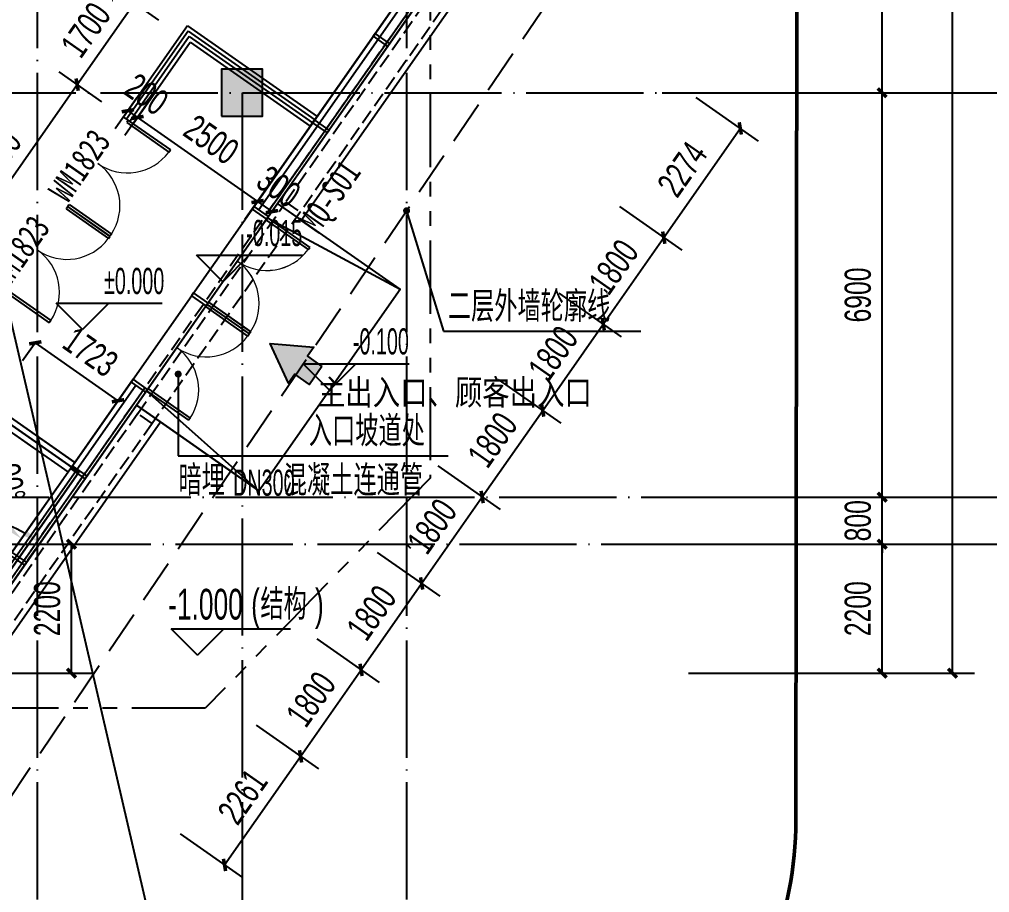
# Model space of a CAD drawing. Extents: x -409435 to 356702, y -107829 to 330904.
# Drawn here: x 109297 to 125843, y -5943 to 8951 of the extents above; entities that cross this region are included whole.
import ezdxf
from ezdxf.xclip import XClip

# ---------------------------------------------------------------- set-up
doc = ezdxf.new("R2010")
doc.units = 0
doc.header["$LTSCALE"] = 1000
doc.header["$MEASUREMENT"] = 0
doc.header["$XCLIPFRAME"] = 0
for name, pattern in [('104-14# 核心筒$0$DOTE', [2.42, 2, -0.2, 0.02, -0.2]), ('X-104 14#平面$0$$0$DASH', [0.35, 0.25, -0.1]), ('X-104 14#平面$0$109 3#平面$0$DASH', [0.35, 0.25, -0.1]), ('X-104 14#平面$0$DASH', [0.35, 0.25, -0.1]), ('X-104 14#平面$0$PHANTOM2', [1.25, 0.625, -0.125, 0.125, -0.125, 0.125, -0.125])]:
    doc.linetypes.add(name, pattern=pattern)
for name, color, linetype in [('01-标注_尺寸', 124, 'Continuous'), ('01-标注_标高', 200, 'Continuous'), ('01-标注_符号', 200, 'Continuous'), ('02-TEXT_标注', 130, 'Continuous'), ('104-14# 核心筒$0$01-标注_轴线坐标', 132, 'Continuous'), ('104-14# 核心筒$0$A_AXIS-轴线', 36, '104-14# 核心筒$0$DOTE'), ('104-14# 核心筒$0$A_STR-砼柱', 51, 'Continuous'), ('14#楼幕墙$0$A-C_玻璃幕墙', 140, 'Continuous'), ('14#楼幕墙$0$A-C_门', 150, 'Continuous'), ('PUB_HATCH', 8, 'Continuous'), ('X-104 14#平面$0$01-标注_标高', 200, 'Continuous'), ('X-104 14#平面$0$01-标注_符号', 200, 'Continuous'), ('X-104 14#平面$0$02-TEXT_房间', 7, 'Continuous'), ('X-104 14#平面$0$02-TEXT_标注', 130, 'Continuous'), ('X-104 14#平面$0$02-TEXT_门窗', 151, 'Continuous'), ('X-104 14#平面$0$05-填充_天正', 26, 'Continuous'), ('X-104 14#平面$0$A-C_玻璃幕墙', 140, 'Continuous'), ('X-104 14#平面$0$A-C_门', 150, 'Continuous'), ('X-104 14#平面$0$A-E_楼梯', 171, 'Continuous'), ('X-104 14#平面$0$A-O_屋面', 201, 'Continuous'), ('X-104 14#平面$0$A-O_散水', 134, 'Continuous'), ('X-104 14#平面$0$A-SUR_吊顶', 40, 'Continuous'), ('X-104 14#平面$0$A-TECH_结构', 21, 'Continuous'), ('X-104 14#平面$0$A_STR-砌块墙', 121, 'Continuous')]:
    doc.layers.add(name, color=color, linetype=linetype)
doc.layers.add('DIM_MODI', color=6, linetype='Continuous', plot=False)
doc.layers.add('X-104 14#平面$0$000套内', color=226, linetype='Continuous', lineweight=30, plot=False)
doc.layers.add('X-104 14#平面$0$road', color=142, linetype='Continuous', lineweight=50)
doc.styles.add('104-14# 核心筒$0$_TCH_DIM_T3', font='ros.shx', dxfattribs={"width": 0.705882, "bigfont": 'jd.shx'})
doc.styles.add('_TCH_DIM', font='ros.shx', dxfattribs={"width": 0.8, "height": 2, "bigfont": 'jd.shx'})
doc.styles.add('_TCH_DIM_T3', font='ros.shx', dxfattribs={"width": 0.705882, "bigfont": 'jd.shx'})
doc.styles.add('X-104 14#平面$0$_TCH_DIM', font='ros.shx', dxfattribs={"width": 0.8, "bigfont": 'jd.shx'})
doc.styles.add('X-104 14#平面$0$_TCH_SPACE', font='STXIHEI_0.TTF', dxfattribs={"width": 0.8, "height": 5})
doc.styles.add('X-104 14#平面$0$_TCH_WINDOW', font='STXIHEI_0.TTF', dxfattribs={"width": 0.75, "height": 3.5})
doc.dimstyles.new('104-14# 核心筒$0$_TCH_ARCH&&150', dxfattribs={"dimtxt": 446.25, "dimasz": 150, "dimexe": 375, "dimexo": 450, "dimgap": 189.375, "dimtad": 1, "dimdec": 0, "dimzin": 0, "dimdsep": 46, "dimtxsty": '104-14# 核心筒$0$_TCH_DIM_T3', "dimblk": '104-14# 核心筒$0$_ArchTick', "dimcen": 0.09, "dimclrt": 7, "dimazin": 2, "dimtfac": 1, "dimtdec": 0, "dimtix": 1, "dimtmove": 2, "dimatfit": 3, "dimfxl": 0, "dimtolj": 1, "dimtzin": 0, "dimarcsym": 0})
doc.dimstyles.new('_TCH_ARCH&&150', dxfattribs={"dimtxt": 446.25, "dimasz": 150, "dimexe": 375, "dimexo": 450, "dimgap": 189.375, "dimtad": 1, "dimdec": 0, "dimzin": 0, "dimdsep": 46, "dimtxsty": '_TCH_DIM_T3', "dimblk": 'ARCHTICK', "dimcen": 0.09, "dimclrt": 7, "dimazin": 2, "dimtfac": 1, "dimtdec": 0, "dimtix": 1, "dimtmove": 2, "dimatfit": 3, "dimfxl": 0, "dimtolj": 1, "dimtzin": 0, "dimarcsym": 0})
doc.dimstyles.new('_TCH_ARROW&&150', dxfattribs={"dimtxt": 446.25, "dimasz": 300, "dimexe": 375, "dimexo": 450, "dimgap": 150, "dimtad": 1, "dimdec": 0, "dimzin": 0, "dimdsep": 46, "dimtxsty": '_TCH_DIM_T3', "dimcen": 0.09, "dimclrt": 7, "dimazin": 2, "dimtfac": 1, "dimtdec": 0, "dimtix": 1, "dimtmove": 2, "dimatfit": 3, "dimfxl": 0, "dimtolj": 1, "dimtzin": 0, "dimarcsym": 0})

# ---------------------------------------------------------------- blocks, each defined once
blk = doc.blocks.new('14#楼幕墙$0$A$C38D07553')
blk.add_lwpolyline([(-60, -300), (0, -300), (0, 0), (-60, 0)], close=True)
blk = doc.blocks.new('14#楼幕墙$0$A$C385D642F')
at = {"rotation": 55.00036030137563}
for p in [(115365, 9611), (114332, 8136), (113300, 6662), (112267, 5187), (111235, 3713), (110203, 2238), (109170, 764)]:
    blk.add_blockref('14#楼幕墙$0$A$C38D07553', p, dxfattribs=at)
blk = doc.blocks.new('14#楼幕墙$0$$DorLib2D$00000002')
for p, q in [((-0.5, 0), (-0.5, 0.4875)), ((-0.475, 0.4875), (-0.5, 0.4875)), ((-0.475, 0), (-0.475, 0.4875)), ((0.475, 0), (0.475, 0.4875)), ((0.475, 0.4875), (0.5, 0.4875)), ((0.5, 0), (0.5, 0.4875)), ((-0.5, 0), (-0.475, 0)), ((0.5, 0), (0.475, 0))]:
    blk.add_line(p, q)
at = {"lineweight": 13}
for centre, start, end in [((-0.4875, 0), 0, 88.53072), ((0.4875, 0), 91.46928, 180)]:
    blk.add_arc(centre, 0.4875, start, end, dxfattribs=at)
blk = doc.blocks.new('14#楼幕墙')
at = {"layer": '14#楼幕墙$0$A-C_玻璃幕墙'}
for p, q in [((116600, 10475), (113266, 5712)), ((116700, 10444), (113382, 5704)), ((116900, 10380), (108092, -2200)), ((116850, 10396), (113505, 5618)), ((111235, 2813), (107936, -1900)), ((111283, 2706), (108007, -1972)), ((111405, 2620), (108085, -2122))]:
    blk.add_line(p, q, dxfattribs=at)
blk.add_blockref('14#楼幕墙$0$A$C385D642F', (0, -900), dxfattribs=at)
at = {"layer": '14#楼幕墙$0$A-C_门', "xscale": -1800, "yscale": -1800, "zscale": 100, "rotation": 55.00036030137149}
for p in [(113012, 4827), (111980, 3353)]:
    blk.add_blockref('14#楼幕墙$0$$DorLib2D$00000002', p, dxfattribs=at)
blk = doc.blocks.new('104-14# 核心筒$0$_ArchTick')
at = {"color": 0, "linetype": 'ByBlock', "const_width": 0.4}
blk.add_lwpolyline([(-0.5, -0.5), (0.5, 0.5)], dxfattribs=at)
blk = doc.blocks.new('*D2688')
at = {"layer": '104-14# 核心筒$0$01-标注_轴线坐标', "color": 0, "lineweight": -2, "transparency": 16777216}
for p, q in [((120710, 43424), (125585, 43424)), ((125210, -2200), (125210, 43424)), ((120710, -2200), (125585, -2200))]:
    blk.add_line(p, q, dxfattribs=at)
at = {"layer": 'Defpoints', "color": 0, "transparency": 16777216}
for p in [(120260, 43424), (125210, 43424), (120260, -2200)]:
    blk.add_point(p, dxfattribs=at)
at = {"layer": '104-14# 核心筒$0$01-标注_轴线坐标', "color": 0, "lineweight": -2, "transparency": 16777216, "xscale": 150, "yscale": 150, "zscale": 150}
for p, rotation in [((125210, 43424), 90), ((125210, -2200), 270)]:
    blk.add_blockref('104-14# 核心筒$0$_ArchTick', p, dxfattribs=dict(at, rotation=rotation))
at = {"layer": '104-14# 核心筒$0$01-标注_轴线坐标', "color": 7, "transparency": 16777216, "insert": (124797, 20612), "char_height": 446.2, "attachment_point": 5, "rotation": 90, "style": '104-14# 核心筒$0$_TCH_DIM_T3'}
blk.add_mtext('\\A1;45624', dxfattribs=at)
blk = doc.blocks.new('*D2689')
at = {"layer": '104-14# 核心筒$0$01-标注_轴线坐标', "color": 0, "lineweight": -2, "transparency": 16777216}
for p, q in [((120710, 0), (124385, 0)), ((124010, -2200), (124010, 0)), ((120710, -2200), (124385, -2200))]:
    blk.add_line(p, q, dxfattribs=at)
at = {"layer": 'Defpoints', "color": 0, "transparency": 16777216}
for p in [(120260, 0), (124010, 0), (120260, -2200)]:
    blk.add_point(p, dxfattribs=at)
at = {"layer": '104-14# 核心筒$0$01-标注_轴线坐标', "color": 0, "lineweight": -2, "transparency": 16777216, "xscale": 150, "yscale": 150, "zscale": 150}
for p, rotation in [((124010, 0), 90), ((124010, -2200), 270)]:
    blk.add_blockref('104-14# 核心筒$0$_ArchTick', p, dxfattribs=dict(at, rotation=rotation))
at = {"layer": '104-14# 核心筒$0$01-标注_轴线坐标', "color": 7, "transparency": 16777216, "insert": (123597, -1100), "char_height": 446.2, "attachment_point": 5, "rotation": 90, "style": '104-14# 核心筒$0$_TCH_DIM_T3'}
blk.add_mtext('\\A1;2200', dxfattribs=at)
blk = doc.blocks.new('*D2690')
at = {"layer": '104-14# 核心筒$0$01-标注_轴线坐标', "color": 0, "lineweight": -2, "transparency": 16777216}
for p, q in [((124010, 800), (124010, 950)), ((120710, 800), (124385, 800)), ((124010, 0), (124010, 800)), ((120710, 0), (124385, 0)), ((124010, 0), (124010, -150))]:
    blk.add_line(p, q, dxfattribs=at)
at = {"layer": 'Defpoints', "color": 0, "transparency": 16777216}
for p in [(120260, 800), (124010, 800), (120260, 0)]:
    blk.add_point(p, dxfattribs=at)
at = {"layer": '104-14# 核心筒$0$01-标注_轴线坐标', "color": 0, "lineweight": -2, "transparency": 16777216, "xscale": 150, "yscale": 150, "zscale": 150}
for p, rotation in [((124010, 800), 270), ((124010, 0), 90)]:
    blk.add_blockref('104-14# 核心筒$0$_ArchTick', p, dxfattribs=dict(at, rotation=rotation))
at = {"layer": '104-14# 核心筒$0$01-标注_轴线坐标', "color": 7, "transparency": 16777216, "insert": (123597, 400), "char_height": 446.2, "attachment_point": 5, "rotation": 90, "style": '104-14# 核心筒$0$_TCH_DIM_T3'}
blk.add_mtext('\\A1;800', dxfattribs=at)
blk = doc.blocks.new('*D2691')
at = {"layer": '104-14# 核心筒$0$01-标注_轴线坐标', "color": 0, "lineweight": -2, "transparency": 16777216}
for p, q in [((120710, 7700), (124385, 7700)), ((124010, 800), (124010, 7700)), ((120710, 800), (124385, 800))]:
    blk.add_line(p, q, dxfattribs=at)
at = {"layer": 'Defpoints', "color": 0, "transparency": 16777216}
for p in [(120260, 7700), (124010, 7700), (120260, 800)]:
    blk.add_point(p, dxfattribs=at)
at = {"layer": '104-14# 核心筒$0$01-标注_轴线坐标', "color": 0, "lineweight": -2, "transparency": 16777216, "xscale": 150, "yscale": 150, "zscale": 150}
for p, rotation in [((124010, 7700), 90), ((124010, 800), 270)]:
    blk.add_blockref('104-14# 核心筒$0$_ArchTick', p, dxfattribs=dict(at, rotation=rotation))
at = {"layer": '104-14# 核心筒$0$01-标注_轴线坐标', "color": 7, "transparency": 16777216, "insert": (123597, 4250), "char_height": 446.2, "attachment_point": 5, "rotation": 90, "style": '104-14# 核心筒$0$_TCH_DIM_T3'}
blk.add_mtext('\\A1;6900', dxfattribs=at)
blk = doc.blocks.new('*D2692')
at = {"layer": '104-14# 核心筒$0$01-标注_轴线坐标', "color": 0, "lineweight": -2, "transparency": 16777216}
for p, q in [((120710, 11750), (124385, 11750)), ((124010, 7700), (124010, 11750)), ((120710, 7700), (124385, 7700))]:
    blk.add_line(p, q, dxfattribs=at)
at = {"layer": 'Defpoints', "color": 0, "transparency": 16777216}
for p in [(120260, 11750), (124010, 11750), (120260, 7700)]:
    blk.add_point(p, dxfattribs=at)
at = {"layer": '104-14# 核心筒$0$01-标注_轴线坐标', "color": 0, "lineweight": -2, "transparency": 16777216, "xscale": 150, "yscale": 150, "zscale": 150}
for p, rotation in [((124010, 11750), 90), ((124010, 7700), 270)]:
    blk.add_blockref('104-14# 核心筒$0$_ArchTick', p, dxfattribs=dict(at, rotation=rotation))
at = {"layer": '104-14# 核心筒$0$01-标注_轴线坐标', "color": 7, "transparency": 16777216, "insert": (123597, 9725), "char_height": 446.2, "attachment_point": 5, "rotation": 90, "style": '104-14# 核心筒$0$_TCH_DIM_T3'}
blk.add_mtext('\\A1;4050', dxfattribs=at)
blk = doc.blocks.new('_FZH')
blk.add_lwpolyline([(-0.5, -0.5), (0.5, -0.5), (0.5, 0.5), (-0.5, 0.5)], close=True)
at = {"layer": 'PUB_HATCH'}
blk.add_solid([(-0.5, -0.5), (0.5, -0.5), (-0.5, 0.5), (0.5, 0.5)], dxfattribs=at)
blk = doc.blocks.new('X-104 14#平面$0$A$C324F6C76')
at = {"layer": 'Defpoints', "color": 1}
blk.add_line((70, -72), (0, 0), dxfattribs=at)
blk = doc.blocks.new('X-104 14#平面$0$sfafd')
at = {"layer": 'X-104 14#平面$0$05-填充_天正'}
blk.add_hatch(color=256, dxfattribs=at).paths.add_polyline_path([(0, 0), (-143, -205), (-307, -90), (-379, -192), (-590, 261), (-92, 217), (-164, 115)])
blk.add_lwpolyline([(0, 0), (-143, -205), (-307, -90), (-379, -192), (-590, 261), (-92, 217), (-164, 115)], close=True, dxfattribs=at)
blk = doc.blocks.new('X-104 14#平面$0$$DorLib2D$00000002')
for p, q in [((-0.5, 0), (-0.5, 0.4875)), ((-0.475, 0.4875), (-0.5, 0.4875)), ((-0.475, 0), (-0.475, 0.4875)), ((0.475, 0), (0.475, 0.4875)), ((0.475, 0.4875), (0.5, 0.4875)), ((0.5, 0), (0.5, 0.4875)), ((-0.5, 0), (-0.475, 0)), ((0.5, 0), (0.475, 0))]:
    blk.add_line(p, q)
at = {"lineweight": 13}
for centre, start, end in [((-0.4875, 0), 0, 88.53072), ((0.4875, 0), 91.46928, 180)]:
    blk.add_arc(centre, 0.4875, start, end, dxfattribs=at)
blk = doc.blocks.new('_ArchTick')
at = {"color": 0, "linetype": 'ByBlock', "const_width": 0.4}
blk.add_lwpolyline([(-0.5, -0.5), (0.5, 0.5)], dxfattribs=at)
blk = doc.blocks.new('*D570')
at = {"layer": '01-标注_尺寸', "color": 0, "lineweight": -2, "transparency": 16777216}
for p, q in [((108542, 0), (110559, 0)), ((110184, -2200), (110184, 0)), ((108542, -2200), (110559, -2200))]:
    blk.add_line(p, q, dxfattribs=at)
at = {"layer": 'Defpoints', "color": 0, "transparency": 16777216}
for p in [(108092, 0), (110184, 0), (108092, -2200)]:
    blk.add_point(p, dxfattribs=at)
at = {"layer": '01-标注_尺寸', "color": 0, "lineweight": -2, "transparency": 16777216, "xscale": 150, "yscale": 150, "zscale": 150}
for p, rotation in [((110184, 0), 90), ((110184, -2200), 270)]:
    blk.add_blockref('_ArchTick', p, dxfattribs=dict(at, rotation=rotation))
at = {"layer": '01-标注_尺寸', "color": 7, "transparency": 16777216, "insert": (109771, -1100), "char_height": 446.2, "attachment_point": 5, "rotation": 90, "style": '_TCH_DIM_T3'}
blk.add_mtext('\\A1;2200', dxfattribs=at)
blk = doc.blocks.new('*D745')
at = {"layer": '01-标注_尺寸', "color": 0, "lineweight": -2, "transparency": 16777216}
for p, q in [((113334, -3089), (114399, -3834)), ((112795, -5471), (114092, -3619)), ((112037, -4941), (113102, -5686))]:
    blk.add_line(p, q, dxfattribs=at)
at = {"layer": 'Defpoints', "color": 0, "transparency": 16777216}
for p in [(112966, -2830), (114092, -3619), (111669, -4683)]:
    blk.add_point(p, dxfattribs=at)
at = {"layer": '01-标注_尺寸', "color": 0, "lineweight": -2, "transparency": 16777216, "xscale": 150, "yscale": 150, "zscale": 150}
for p, rotation in [((114092, -3619), 55.00036030137951), ((112795, -5471), 235.0003603013795)]:
    blk.add_blockref('_ArchTick', p, dxfattribs=dict(at, rotation=rotation))
at = {"layer": '01-标注_尺寸', "color": 7, "transparency": 16777216, "insert": (113105, -4308), "char_height": 446.2, "attachment_point": 5, "rotation": 55.0004, "style": '_TCH_DIM_T3'}
blk.add_mtext('\\A1;2261', dxfattribs=at)
blk = doc.blocks.new('*D746')
at = {"layer": '01-标注_尺寸', "color": 0, "lineweight": -2, "transparency": 16777216}
for p, q in [((114367, -1614), (115431, -2359)), ((114092, -3619), (115124, -2144)), ((113334, -3089), (114399, -3834))]:
    blk.add_line(p, q, dxfattribs=at)
at = {"layer": 'Defpoints', "color": 0, "transparency": 16777216}
for p in [(113998, -1356), (115124, -2144), (112966, -2830)]:
    blk.add_point(p, dxfattribs=at)
at = {"layer": '01-标注_尺寸', "color": 0, "lineweight": -2, "transparency": 16777216, "xscale": 150, "yscale": 150, "zscale": 150}
for p, rotation in [((115124, -2144), 55.00036030137932), ((114092, -3619), 235.0003603013793)]:
    blk.add_blockref('_ArchTick', p, dxfattribs=dict(at, rotation=rotation))
at = {"layer": '01-标注_尺寸', "color": 7, "transparency": 16777216, "insert": (114270, -2645), "char_height": 446.2, "attachment_point": 5, "rotation": 55.0004, "style": '_TCH_DIM_T3'}
blk.add_mtext('\\A1;1800', dxfattribs=at)
blk = doc.blocks.new('*D747')
at = {"layer": '01-标注_尺寸', "color": 0, "lineweight": -2, "transparency": 16777216}
for p, q in [((115399, -140), (116464, -885)), ((115124, -2144), (116156, -670)), ((114367, -1614), (115431, -2359))]:
    blk.add_line(p, q, dxfattribs=at)
at = {"layer": 'Defpoints', "color": 0, "transparency": 16777216}
for p in [(115030, 119), (116156, -670), (113998, -1356)]:
    blk.add_point(p, dxfattribs=at)
at = {"layer": '01-标注_尺寸', "color": 0, "lineweight": -2, "transparency": 16777216, "xscale": 150, "yscale": 150, "zscale": 150}
for p, rotation in [((116156, -670), 55.00036030137967), ((115124, -2144), 235.0003603013797)]:
    blk.add_blockref('_ArchTick', p, dxfattribs=dict(at, rotation=rotation))
at = {"layer": '01-标注_尺寸', "color": 7, "transparency": 16777216, "insert": (115302, -1171), "char_height": 446.2, "attachment_point": 5, "rotation": 55.0004, "style": '_TCH_DIM_T3'}
blk.add_mtext('\\A1;1800', dxfattribs=at)
blk = doc.blocks.new('*D748')
at = {"layer": '01-标注_尺寸', "color": 0, "lineweight": -2, "transparency": 16777216}
for p, q in [((116431, 1335), (117496, 589)), ((116156, -670), (117189, 805)), ((115399, -140), (116464, -885))]:
    blk.add_line(p, q, dxfattribs=at)
at = {"layer": 'Defpoints', "color": 0, "transparency": 16777216}
for p in [(116063, 1593), (117189, 805), (115030, 119)]:
    blk.add_point(p, dxfattribs=at)
at = {"layer": '01-标注_尺寸', "color": 0, "lineweight": -2, "transparency": 16777216, "xscale": 150, "yscale": 150, "zscale": 150}
for p, rotation in [((117189, 805), 55.00036030137909), ((116156, -670), 235.0003603013791)]:
    blk.add_blockref('_ArchTick', p, dxfattribs=dict(at, rotation=rotation))
at = {"layer": '01-标注_尺寸', "color": 7, "transparency": 16777216, "insert": (116335, 304), "char_height": 446.2, "attachment_point": 5, "rotation": 55.0004, "style": '_TCH_DIM_T3'}
blk.add_mtext('\\A1;1800', dxfattribs=at)
blk = doc.blocks.new('*D749')
at = {"layer": '01-标注_尺寸', "color": 0, "lineweight": -2, "transparency": 16777216}
for p, q in [((117464, 2809), (118528, 2064)), ((117189, 805), (118221, 2279)), ((116431, 1335), (117496, 589))]:
    blk.add_line(p, q, dxfattribs=at)
at = {"layer": 'Defpoints', "color": 0, "transparency": 16777216}
for p in [(117095, 3067), (118221, 2279), (116063, 1593)]:
    blk.add_point(p, dxfattribs=at)
at = {"layer": '01-标注_尺寸', "color": 0, "lineweight": -2, "transparency": 16777216, "xscale": 150, "yscale": 150, "zscale": 150}
for p, rotation in [((118221, 2279), 55.00036030137962), ((117189, 805), 235.0003603013796)]:
    blk.add_blockref('_ArchTick', p, dxfattribs=dict(at, rotation=rotation))
at = {"layer": '01-标注_尺寸', "color": 7, "transparency": 16777216, "insert": (117367, 1778), "char_height": 446.2, "attachment_point": 5, "rotation": 55.0004, "style": '_TCH_DIM_T3'}
blk.add_mtext('\\A1;1800', dxfattribs=at)
blk = doc.blocks.new('*D750')
at = {"layer": '01-标注_尺寸', "color": 0, "lineweight": -2, "transparency": 16777216}
for p, q in [((118496, 4284), (119561, 3538)), ((118221, 2279), (119254, 3754)), ((117464, 2809), (118528, 2064))]:
    blk.add_line(p, q, dxfattribs=at)
at = {"layer": 'Defpoints', "color": 0, "transparency": 16777216}
for p in [(118128, 4542), (119254, 3754), (117095, 3067)]:
    blk.add_point(p, dxfattribs=at)
at = {"layer": '01-标注_尺寸', "color": 0, "lineweight": -2, "transparency": 16777216, "xscale": 150, "yscale": 150, "zscale": 150}
for p, rotation in [((119254, 3754), 55.00036030137932), ((118221, 2279), 235.0003603013793)]:
    blk.add_blockref('_ArchTick', p, dxfattribs=dict(at, rotation=rotation))
at = {"layer": '01-标注_尺寸', "color": 7, "transparency": 16777216, "insert": (118400, 3253), "char_height": 446.2, "attachment_point": 5, "rotation": 55.0004, "style": '_TCH_DIM_T3'}
blk.add_mtext('\\A1;1800', dxfattribs=at)
blk = doc.blocks.new('*D751')
at = {"layer": '01-标注_尺寸', "color": 0, "lineweight": -2, "transparency": 16777216}
for p, q in [((119529, 5758), (120593, 5013)), ((119254, 3754), (120286, 5228)), ((118496, 4284), (119561, 3538))]:
    blk.add_line(p, q, dxfattribs=at)
at = {"layer": 'Defpoints', "color": 0, "transparency": 16777216}
for p in [(119160, 6016), (120286, 5228), (118128, 4542)]:
    blk.add_point(p, dxfattribs=at)
at = {"layer": '01-标注_尺寸', "color": 0, "lineweight": -2, "transparency": 16777216, "xscale": 150, "yscale": 150, "zscale": 150}
for p, rotation in [((120286, 5228), 55.00036030137939), ((119254, 3754), 235.0003603013793)]:
    blk.add_blockref('_ArchTick', p, dxfattribs=dict(at, rotation=rotation))
at = {"layer": '01-标注_尺寸', "color": 7, "transparency": 16777216, "insert": (119432, 4727), "char_height": 446.2, "attachment_point": 5, "rotation": 55.0004, "style": '_TCH_DIM_T3'}
blk.add_mtext('\\A1;1800', dxfattribs=at)
blk = doc.blocks.new('*D752')
at = {"layer": '01-标注_尺寸', "color": 0, "lineweight": -2, "transparency": 16777216}
for p, q in [((120833, 7621), (121898, 6876)), ((120286, 5228), (121591, 7091)), ((119529, 5758), (120593, 5013))]:
    blk.add_line(p, q, dxfattribs=at)
at = {"layer": 'Defpoints', "color": 0, "transparency": 16777216}
for p in [(120465, 7879), (121591, 7091), (119160, 6016)]:
    blk.add_point(p, dxfattribs=at)
at = {"layer": '01-标注_尺寸', "color": 0, "lineweight": -2, "transparency": 16777216, "xscale": 150, "yscale": 150, "zscale": 150}
for p, rotation in [((121591, 7091), 55.00036030137956), ((120286, 5228), 235.0003603013796)]:
    blk.add_blockref('_ArchTick', p, dxfattribs=dict(at, rotation=rotation))
at = {"layer": '01-标注_尺寸', "color": 7, "transparency": 16777216, "insert": (120600, 6396), "char_height": 446.2, "attachment_point": 5, "rotation": 55.0004, "style": '_TCH_DIM_T3'}
blk.add_mtext('\\A1;2274', dxfattribs=at)
blk = doc.blocks.new('*D2108')
at = {"layer": '01-标注_尺寸', "color": 0, "lineweight": -2, "transparency": 16777216}
for p, q in [((109565, -96), (109436, -281)), ((105524, -2200), (105749, -2200))]:
    blk.add_line(p, q, dxfattribs=at)
blk.add_arc((108092, -2200), 2718, 61.3281, 173.6733, dxfattribs=at)
at = {"layer": '01-标注_尺寸', "color": 0, "transparency": 16777216}
for points in [[(109422, 227), (109370, 142), (109651, 27)], [(105440, -1903), (105340, -1898), (105374, -2200)]]:
    blk.add_solid(points, dxfattribs=at)
at = {"layer": 'Defpoints', "color": 0, "transparency": 16777216}
for p in [(107776, 500), (109823, 272), (105074, -2200), (108092, -2200)]:
    blk.add_point(p, dxfattribs=at)
at = {"layer": '01-标注_尺寸', "color": 7, "transparency": 16777216, "insert": (106664, 542), "char_height": 446.2, "attachment_point": 5, "rotation": 27.5007, "style": '_TCH_DIM_T3'}
blk.add_mtext('\\A1;125°', dxfattribs=at)
blk = doc.blocks.new('*D2121')
at = {"layer": '01-标注_尺寸', "color": 0, "lineweight": -2, "transparency": 16777216}
for p, q in [((110702, 7544), (109974, 8054)), ((108217, 4889), (110282, 7838)), ((108637, 4595), (107909, 5105))]:
    blk.add_line(p, q, dxfattribs=at)
at = {"layer": 'Defpoints', "color": 0, "transparency": 16777216}
for p in [(110282, 7838), (111071, 7286), (109006, 4337)]:
    blk.add_point(p, dxfattribs=at)
at = {"layer": '01-标注_尺寸', "color": 0, "lineweight": -2, "transparency": 16777216, "xscale": 150, "yscale": 150, "zscale": 150}
for p, rotation in [((110282, 7838), 55.00000447804707), ((108217, 4889), 235.0000044780471)]:
    blk.add_blockref('_ArchTick', p, dxfattribs=dict(at, rotation=rotation))
at = {"layer": '01-标注_尺寸', "color": 7, "transparency": 16777216, "insert": (108911, 6601), "char_height": 446.2, "attachment_point": 5, "rotation": 55, "style": '_TCH_DIM_T3'}
blk.add_mtext('\\A1;3600', dxfattribs=at)
blk = doc.blocks.new('*D2122')
at = {"layer": '01-标注_尺寸', "color": 0, "lineweight": -2, "transparency": 16777216}
for p, q in [((111677, 8936), (110949, 9446)), ((110282, 7838), (111257, 9231)), ((110702, 7544), (109974, 8054))]:
    blk.add_line(p, q, dxfattribs=at)
at = {"layer": 'Defpoints', "color": 0, "transparency": 16777216}
for p in [(111257, 9231), (112046, 8678), (111071, 7286)]:
    blk.add_point(p, dxfattribs=at)
at = {"layer": '01-标注_尺寸', "color": 0, "lineweight": -2, "transparency": 16777216, "xscale": 150, "yscale": 150, "zscale": 150}
for p, rotation in [((111257, 9231), 55.00000447804687), ((110282, 7838), 235.0000044780469)]:
    blk.add_blockref('_ArchTick', p, dxfattribs=dict(at, rotation=rotation))
at = {"layer": '01-标注_尺寸', "color": 7, "transparency": 16777216, "insert": (110431, 8771), "char_height": 446.2, "attachment_point": 5, "rotation": 55, "style": '_TCH_DIM_T3'}
blk.add_mtext('\\A1;1700', dxfattribs=at)
blk = doc.blocks.new('*D2123')
at = {"layer": '01-标注_尺寸', "color": 0, "lineweight": -2, "transparency": 16777216}
for p, q in [((111792, 9100), (111064, 9610)), ((111677, 8936), (110949, 9446)), ((111257, 9231), (111371, 9395))]:
    blk.add_line(p, q, dxfattribs=at)
at = {"layer": 'Defpoints', "color": 0, "transparency": 16777216}
for p in [(111371, 9395), (112161, 8842), (112046, 8678)]:
    blk.add_point(p, dxfattribs=at)
at = {"layer": '01-标注_尺寸', "color": 0, "lineweight": -2, "transparency": 16777216, "xscale": 150, "yscale": 150, "zscale": 150}
for p, rotation in [((111371, 9395), 55.00000447804803), ((111257, 9231), 235.000004478048)]:
    blk.add_blockref('_ArchTick', p, dxfattribs=dict(at, rotation=rotation))
at = {"layer": '01-标注_尺寸', "color": 7, "transparency": 16777216, "insert": (110976, 9550), "char_height": 446.2, "attachment_point": 5, "rotation": 55, "style": '_TCH_DIM_T3'}
blk.add_mtext('\\A1;200', dxfattribs=at)
blk = doc.blocks.new('*D2124')
at = {"layer": '01-标注_尺寸', "color": 0, "lineweight": -2, "transparency": 16777216}
for p, q in [((113512, 6065), (113143, 5537)), ((113358, 5844), (113603, 5672)), ((113758, 5893), (113388, 5365))]:
    blk.add_line(p, q, dxfattribs=at)
at = {"layer": 'Defpoints', "color": 0, "transparency": 16777216}
for p in [(113770, 6433), (114016, 6261), (113603, 5672)]:
    blk.add_point(p, dxfattribs=at)
at = {"layer": '01-标注_尺寸', "color": 0, "lineweight": -2, "transparency": 16777216, "xscale": 150, "yscale": 150, "zscale": 150}
for p, rotation in [((113358, 5844), 145.0000044780464), ((113603, 5672), 325.0000044780464)]:
    blk.add_blockref('_ArchTick', p, dxfattribs=dict(at, rotation=rotation))
at = {"layer": '01-标注_尺寸', "color": 7, "transparency": 16777216, "insert": (113717, 6096), "char_height": 446.2, "attachment_point": 5, "rotation": 325, "style": '_TCH_DIM_T3'}
blk.add_mtext('\\A1;300', dxfattribs=at)
blk = doc.blocks.new('*D2125')
at = {"layer": '01-标注_尺寸', "color": 0, "lineweight": -2, "transparency": 16777216}
for p, q in [((111464, 7499), (111095, 6971)), ((111310, 7278), (113358, 5844)), ((113512, 6065), (113143, 5537))]:
    blk.add_line(p, q, dxfattribs=at)
at = {"layer": 'Defpoints', "color": 0, "transparency": 16777216}
for p in [(111722, 7867), (113770, 6433), (113358, 5844)]:
    blk.add_point(p, dxfattribs=at)
at = {"layer": '01-标注_尺寸', "color": 0, "lineweight": -2, "transparency": 16777216, "xscale": 150, "yscale": 150, "zscale": 150}
for p, rotation in [((111310, 7278), 145.0000044780464), ((113358, 5844), 325.0000044780464)]:
    blk.add_blockref('_ArchTick', p, dxfattribs=dict(at, rotation=rotation))
at = {"layer": '01-标注_尺寸', "color": 7, "transparency": 16777216, "insert": (112570, 6899), "char_height": 446.2, "attachment_point": 5, "rotation": 325, "style": '_TCH_DIM_T3'}
blk.add_mtext('\\A1;2500', dxfattribs=at)
blk = doc.blocks.new('*D2126')
at = {"layer": '01-标注_尺寸', "color": 0, "lineweight": -2, "transparency": 16777216}
for p, q in [((111300, 7613), (110931, 7086)), ((111464, 7499), (111095, 6971)), ((111146, 7393), (111310, 7278))]:
    blk.add_line(p, q, dxfattribs=at)
at = {"layer": 'Defpoints', "color": 0, "transparency": 16777216}
for p in [(111558, 7982), (111722, 7867), (111310, 7278)]:
    blk.add_point(p, dxfattribs=at)
at = {"layer": '01-标注_尺寸', "color": 0, "lineweight": -2, "transparency": 16777216, "xscale": 150, "yscale": 150, "zscale": 150}
for p, rotation in [((111146, 7393), 145.0000044780461), ((111310, 7278), 325.0000044780461)]:
    blk.add_blockref('_ArchTick', p, dxfattribs=dict(at, rotation=rotation))
at = {"layer": '01-标注_尺寸', "color": 7, "transparency": 16777216, "insert": (111464, 7673), "char_height": 446.2, "attachment_point": 5, "rotation": 325, "style": '_TCH_DIM_T3'}
blk.add_mtext('\\A1;200', dxfattribs=at)
blk = doc.blocks.new('*D2130')
at = {"layer": '01-标注_尺寸', "color": 0, "lineweight": -2, "transparency": 16777216}
for p, q in [((109551, 1635), (108682, 2244)), ((109724, 655), (109116, -214))]:
    blk.add_line(p, q, dxfattribs=at)
blk.add_arc((110128, 1232), 1390, 157.3913, 222.6105, dxfattribs=at)
at = {"layer": '01-标注_尺寸', "color": 0, "transparency": 16777216}
for points in [[(108801, 1790), (108889, 1742), (108989, 2029)], [(109138, 328), (109072, 253), (109331, 93)]]:
    blk.add_solid(points, dxfattribs=at)
at = {"layer": 'Defpoints', "color": 0, "transparency": 16777216}
for p in [(108743, 1353), (109920, 1377), (110128, 1232), (109982, 1024)]:
    blk.add_point(p, dxfattribs=at)
at = {"layer": '01-标注_尺寸', "color": 7, "transparency": 16777216, "insert": (109127, 1055), "char_height": 446.2, "attachment_point": 5, "rotation": 280.0009, "style": '_TCH_DIM_T3'}
blk.add_mtext('\\A1;90°', dxfattribs=at)
blk = doc.blocks.new('*D2592')
at = {"layer": '01-标注_尺寸', "color": 0, "lineweight": -2, "transparency": 16777216}
for p, q in [((109549, 3407), (109352, 3127)), ((109567, 3434), (110978, 2446)), ((110960, 2419), (110763, 2139))]:
    blk.add_line(p, q, dxfattribs=at)
at = {"layer": 'Defpoints', "color": 0, "transparency": 16777216}
for p in [(109807, 3776), (111218, 2788), (110978, 2446)]:
    blk.add_point(p, dxfattribs=at)
at = {"layer": '01-标注_尺寸', "color": 0, "lineweight": -2, "transparency": 16777216, "xscale": 150, "yscale": 150, "zscale": 150}
for p, rotation in [((109567, 3434), 145.0003635520194), ((110978, 2446), 325.0003635520194)]:
    blk.add_blockref('_ArchTick', p, dxfattribs=dict(at, rotation=rotation))
at = {"layer": '01-标注_尺寸', "color": 7, "transparency": 16777216, "insert": (110509, 3278), "char_height": 446.2, "attachment_point": 5, "rotation": 325.0004, "style": '_TCH_DIM_T3'}
blk.add_mtext('\\A1;1723', dxfattribs=at)
blk = doc.blocks.new('104-14# 核心筒')
at = {"layer": '104-14# 核心筒$0$01-标注_轴线坐标'}
for p, q in [((120259.9, 7700), (126259.9, 7700)), ((120259.9, 800), (126259.9, 800)), ((120259.9, 0), (126259.9, 0))]:
    blk.add_line(p, q, dxfattribs=at)
at = {"layer": '104-14# 核心筒$0$A_AXIS-轴线'}
for p, q in [((109600, 54018.4), (109600, -8545.1)), ((115900, 54018.4), (115900, -8545.1)), ((-24839, 7700), (120259.9, 7700)), ((113095, 7700), (113095, -8545.1)), ((59400, 800), (120259.9, 800)), ((68400, 0), (120259.9, 0))]:
    blk.add_line(p, q, dxfattribs=at)
at = {"layer": '104-14# 核心筒$0$A_STR-砼柱', "xscale": 700, "yscale": 800, "zscale": 800}
blk.add_blockref('_FZH', (113095, 7700), dxfattribs=at)
at = {"layer": '104-14# 核心筒$0$01-标注_轴线坐标'}
for p1, p2, distance, picture, middle in [((120259.9, -2200), (120259.9, 43424.4), -4950, '*D2688', (124797.4, 20612.2)), ((120259.9, 7700), (120259.9, 11750), -3750, '*D2692', (123597.4, 9725)), ((120259.9, 800), (120259.9, 7700), -3750, '*D2691', (123597.4, 4250)), ((120259.9, 0), (120259.9, 800), -3750, '*D2690', (123597.4, 400)), ((120259.9, -2200), (120259.9, 0), -3750, '*D2689', (123597.4, -1100))]:
    dim = blk.add_aligned_dim(p1=p1, p2=p2, distance=distance, dimstyle='104-14# 核心筒$0$_TCH_ARCH&&150', dxfattribs=at)
    dim.commit()
    dim.dimension.update_dxf_attribs({"geometry": picture, "text_midpoint": middle})
blk = doc.blocks.new('X-104 14#平面')
at = {"layer": 'Defpoints', "color": 1}
blk.add_lwpolyline([(116600.2, 11900), (107450, 11900), (107450, 21300), (102350, 21300), (102350, 18700), (104750, 18700), (104750, 16300), (100150, 16300), (100150, 14800), (104750, 14800), (104750, 12300), (97418.8, 12300), (77552.9, 32183.5), (74724.4, 29355.1), (86750, 17329.5), (86750, 10200), (93750, 10200), (93750, 7900), (95050, 7900), (95050, 8100), (100667.2, 8100), (110242.7, 1395.5), (116600.2, 10475)], close=True, dxfattribs=at)
at = {"layer": 'X-104 14#平面$0$000套内'}
blk.add_lwpolyline([(71599.5, -2050), (108013.3, -2050), (110308.2, 1227.6), (100422, 8150), (92750, 8150), (92750, 7700), (86650, 7700), (86650, 9600), (84300, 9600), (84300, 16600), (86650, 16600), (86650, 17288.1), (72211.3, 31726.7), (66883.9, 26890.6), (68400, 25220.4), (68400, 6450), (71550, 6450), (71550, -2050)], dxfattribs=at)
at = {"layer": 'X-104 14#平面$0$01-标注_标高'}
for p, q in [((112333.9, -1894.2), (111883.9, -1444.2)), ((111883.9, -1444.2), (113918.8, -1444.2)), ((112333.9, -1894.2), (112783.9, -1444.2))]:
    blk.add_line(p, q, dxfattribs=at)
at = {"layer": 'X-104 14#平面$0$01-标注_符号'}
for p, q in [((115900, 5686.9), (116526.6, 3635.2)), ((116526.6, 3635.2), (119896.3, 3635.2))]:
    blk.add_line(p, q, dxfattribs=at)
at = {"layer": 'X-104 14#平面$0$01-标注_符号', "const_width": 60}
blk.add_lwpolyline([(115891.2, 5715.6, 1), (115908.8, 5658.2, 1)], format="xyb", close=True, dxfattribs=at)
at = {"layer": 'X-104 14#平面$0$A-C_玻璃幕墙'}
for p, q in [((112160.7, 8842.1), (111070.9, 7285.7)), ((112160.7, 8842.1), (114372.4, 7293.4)), ((112177.1, 8749.2), (111125.5, 7247.4)), ((112193.5, 8656.4), (111180.1, 7209.2)), ((112177.1, 8749.2), (114334.2, 7238.8)), ((112193.5, 8656.4), (114296, 7184.2)), ((111234.7, 7171), (112209.8, 8563.5)), ((112209.8, 8563.5), (114257.7, 7129.6)), ((111070.9, 7285.7), (111234.7, 7171)), ((114372.4, 7293.4), (114257.7, 7129.6))]:
    blk.add_line(p, q, dxfattribs=at)
blk.add_lwpolyline([(-1359, -2200), (108091.7, -2200), (111291.5, 2370.2), (113380.4, 907.7), (115789.3, 4348.2), (113700.6, 5810.6), (116900.2, 10380.5), (116900.2, 38462.2), (99065.1, 43424.4), (96015.6, 32464.2), (85707.2, 35332.3), (87317.1, 41118.6), (83503.2, 42179.7), (66340.6, 26600), (4762.5, 26600)], close=True, dxfattribs=at)
at = {"layer": 'X-104 14#平面$0$A-E_楼梯'}
for p, q in [((111291.5, 2370.2), (113700.4, 5810.7)), ((115789.3, 4348.2), (113700.4, 5810.7)), ((113528.4, 5565), (115789.3, 4348.2)), ((113380.4, 907.7), (115789.3, 4348.2)), ((111463.6, 2616), (113380.4, 907.7)), ((113380.4, 907.7), (111291.5, 2370.2))]:
    blk.add_line(p, q, dxfattribs=at)
at = {"layer": 'X-104 14#平面$0$A-O_屋面', "linetype": 'X-104 14#平面$0$PHANTOM2', "ltscale": 2}
blk.add_lwpolyline([(116300, 1125.5), (112466, -2800), (-12111.5, -2800), (-10903.8, 3413.1), (-11202.5, 3471.2), (-4857, 36100), (58808.6, 36100), (74837.7, 49550), (86050, 49550), (86050, 51700), (92100, 51702), (92100, 55283.2), (94608.8, 59227.5), (95621.4, 58583.5), (95782.4, 58836.6), (99791.5, 56286.5), (107067.8, 54161.9), (111100, 54161.9), (111100, 52680), (116300, 52680)], close=True, dxfattribs=at)
at = {"layer": 'X-104 14#平面$0$A-O_散水'}
blk.add_lwpolyline([(117400.2, 12000), (117400.2, 10222.8), (114110.1, 5523.9), (113700.6, 5810.6), (116900.2, 10380.5), (116900.2, 12000)], close=True, dxfattribs=at)
at = {"layer": 'X-104 14#平面$0$A-O_散水', "linetype": 'X-104 14#平面$0$DASH'}
for points in [[(117300.2, 11900), (117000.2, 11900), (117000.2, 10348.9), (113839.8, 5835.2), (114085.6, 5663.1)], [(117300.2, 11900), (117300.2, 10254.3), (114085.6, 5663.1)], [(111316.1, 2231), (113839.8, 5835.2)], [(114085.6, 5663.1), (111561.9, 2058.8)], [(111561.9, 2058.8), (111316.1, 2231), (108143.8, -2300), (93100, -2300), (93100, -2600)], [(111561.9, 2058.8), (108300, -2600), (93100, -2600)]]:
    blk.add_lwpolyline(points, dxfattribs=at)
at = {"layer": 'X-104 14#平面$0$A-O_散水'}
for points in [[(71800, -2700), (71800, -2200), (108091.7, -2200), (111291.5, 2370.2), (111701.2, 2083.4)], [(111701.2, 2083.4), (108352, -2700), (93000, -2700)]]:
    blk.add_lwpolyline(points, dxfattribs=at)
at = {"layer": 'X-104 14#平面$0$A-SUR_吊顶', "linetype": 'X-104 14#平面$0$109 3#平面$0$DASH', "ltscale": 3}
blk.add_lwpolyline([(109062.3, -4432.1), (119297.3, 10714.5), (117562.9, 11100.5), (120741.8, 38794.6), (99426.9, 44725), (92631.2, 20300), (86987.2, 20300), (86987.2, 21500), (8392.2, 21500), (5688.7, 8781.2), (-2733.6, 10571.4), (-6009.8, -4841.7), (40178.1, -2825.1), (39845.1, -4916.4), (83845.6, -2647.5)], close=True, dxfattribs=at)
at = {"layer": 'X-104 14#平面$0$A-TECH_结构', "linetype": 'X-104 14#平面$0$$0$DASH'}
blk.add_lwpolyline([(87207.3, 41097.2), (85610.8, 35359.1), (96063.8, 32450.8), (99099.8, 43362.9), (116850.2, 38424.2), (116850.2, 10396.2), (108065.7, -2149.5), (-1297.3, -2149.5), (4803.7, 26550), (66359.9, 26550), (83516.4, 42124.1)], close=True, dxfattribs=at)
at = {"layer": 'X-104 14#平面$0$A_STR-砌块墙'}
for p, q in [((110242.9, 1395.4), (108112.8, 2886.8)), ((110128.2, 1231.5), (107998.1, 2722.9)), ((110128.2, 1231.5), (110242.9, 1395.4))]:
    blk.add_line(p, q, dxfattribs=at)
at = {"layer": 'X-104 14#平面$0$road'}
blk.add_line((122540.3, -4713.6), (122599.5, 49385.3), dxfattribs=at)
blk.add_arc((116540.3, -4713.9), 6000, 269.93564, 0.00268, dxfattribs=at)
ref = blk.add_blockref('104-14# 核心筒', (0, 0))
XClip(ref).set_block_clipping_path([(-38664.3623821461, -25500), (139216.5485069363, 330900)])
for name, p in [('X-104 14#平面$0$A$C324F6C76', (115900, 0)), ('14#楼幕墙', (0, 0))]:
    blk.add_blockref(name, p)
at = {"xscale": 1.5, "yscale": 1.5, "zscale": 1.5}
blk.add_blockref('X-104 14#平面$0$sfafd', (114456.8, 3032.9), dxfattribs=at)
at = {"layer": 'X-104 14#平面$0$A-C_门'}
ref = blk.add_blockref('X-104 14#平面$0$$DorLib2D$00000002', (110636.6, 6491.1), dxfattribs=dict(at, xscale=1800, yscale=1800, zscale=200, rotation=235.000004478047))
ref.add_attrib('A', 'WM1823', (110119.8, 5800.8), dxfattribs={"layer": 'X-104 14#平面$0$02-TEXT_门窗', "height": 428.14, "rotation": 55, "style": 'X-104 14#平面$0$_TCH_WINDOW', "width": 0.75})
ref = blk.add_blockref('X-104 14#平面$0$$DorLib2D$00000002', (109604.2, 5016.6), dxfattribs=dict(at, xscale=1800, yscale=1800, zscale=200, rotation=235.000004478047))
ref.add_attrib('A', 'WM1823', (109087.3, 4326.4), dxfattribs={"layer": 'X-104 14#平面$0$02-TEXT_门窗', "height": 428.14, "rotation": 55, "style": 'X-104 14#平面$0$_TCH_WINDOW', "width": 0.75})
at = {"layer": 'X-104 14#平面$0$A-C_门', "xscale": 1800, "yscale": 1800, "zscale": 100, "rotation": 235.0003603013719}
for p in [(113012.2, 4827.5), (111979.8, 3353)]:
    blk.add_blockref('X-104 14#平面$0$$DorLib2D$00000002', p, dxfattribs=at)
at = {"layer": 'X-104 14#平面$0$02-TEXT_房间', "style": 'X-104 14#平面$0$_TCH_SPACE', "width": 0.8}
blk.add_text('主出入口、顾客出入口', height=428.14, dxfattribs=at).set_placement((114387.2, 2376))
at = {"layer": 'X-104 14#平面$0$02-TEXT_标注', "style": 'X-104 14#平面$0$_TCH_DIM'}
for s, height, width, p in [('二层外墙轮廓线', 520.93, 0.8, (116603.4, 3792.7)), ('-1.000', 525, 0.64, (111833.5, -1286.7)), ('(', 525, 0.64, (113249.3, -1286.7)), ('结构', 520.93, 0.8, (113406.1, -1286.7)), (')', 525, 0.64, (114337.2, -1286.7))]:
    blk.add_text(s, height=height, dxfattribs=dict(at, width=width)).set_placement(p)
at = {"layer": 'X-104 14#平面$0$02-TEXT_门窗', "style": 'X-104 14#平面$0$_TCH_WINDOW', "width": 0.75}
blk.add_text('MQ-S01', height=428.14, rotation=55.00143, dxfattribs=at).set_placement((114387.2, 5273.1))

msp = doc.modelspace()

# ---------------------------------------------------------------- linework, layer by layer
msp.add_lwpolyline([(109152.9, -160.9), (110128, 1231.7)])
at = {"layer": '01-标注_标高'}
for p, q in [((112767, 4477.3), (112317, 4927.3)), ((112317, 4927.3), (114125.9, 4927.3)), ((112767, 4477.3), (113217, 4927.3)), ((110374.5, 3659), (109924.5, 4109)), ((109924.5, 4109), (111733.5, 4109)), ((110374.5, 3659), (110824.5, 4109)), ((114584.8, 2627.9), (114134.8, 3077.9)), ((114134.8, 3077.9), (115943.8, 3077.9)), ((114584.8, 2627.9), (115034.8, 3077.9))]:
    msp.add_line(p, q, dxfattribs=at)
at = {"layer": '01-标注_符号'}
for p, q in [((112004.7, 2901), (112004.7, 1507.9)), ((112004.7, 1507.9), (116610.4, 1507.9))]:
    msp.add_line(p, q, dxfattribs=at)
at = {"layer": '01-标注_符号', "const_width": 60}
msp.add_lwpolyline([(112004.7, 2931, 1), (112004.7, 2871, 1)], format="xyb", close=True, dxfattribs=at)
at = {"layer": 'DIM_MODI'}
msp.add_line((87688.9, 96224.8), (135070.5, -107829.1), dxfattribs=at)

# ---------------------------------------------------------------- block references
msp.add_blockref('X-104 14#平面', (0, 0))

# ---------------------------------------------------------------- texts
at = {"layer": '02-TEXT_标注', "style": '_TCH_DIM'}
for s, height, width, p in [('-0.015', 446.25, 0.564706, (113165.3, 5084.8)), ('%%P0.000', 446.25, 0.564706, (110739.3, 4266.5)), ('-0.100', 446.25, 0.564706, (114983.2, 3235.4)), ('入口坡道处', 520.93, 0.8, (114232.5, 1665.4)), ('暗埋', 520.93, 0.8, (112009.6, 825.4)), ('混凝土连通管', 520.93, 0.8, (113805.9, 825.4)), ('DN300', 446.25, 0.564706, (112940.7, 825.4))]:
    msp.add_text(s, height=height, dxfattribs=dict(at, width=width)).set_placement(p)

# ---------------------------------------------------------------- dimensions: what is measured, and where the dimension line sits
at = {"layer": '01-标注_尺寸'}
for base, p1, p2, angle, picture, middle, turn in [((111371.3, 9394.8), (112046, 8678.3), (112160.7, 8842.1), 55, '*D2123', (110976.1, 9549.5), 55), ((111256.6, 9231), (111070.9, 7285.7), (112046, 8678.3), 55, '*D2122', (110431.2, 8771.3), 55), ((111309.7, 7278), (111558.5, 7982), (111722.3, 7867.3), 325, '*D2126', (111464.4, 7673.3), 325), ((110281.5, 7838.4), (109006, 4336.7), (111070.9, 7285.7), 55, '*D2121', (108911.2, 6600.5), 55), ((113357.6, 5844.1), (111722.3, 7867.3), (113770.2, 6433.3), 325, '*D2125', (112570.3, 6898.9), 325), ((121590.5, 7091), (119160.1, 6016.4), (120464.5, 7879.4), 55.00036, '*D752', (120600.4, 6396.1), 55.00036), ((113603.4, 5671.9), (113770.2, 6433.3), (114016, 6261.2), 325, '*D2124', (113717.1, 6095.9), 325), ((120286.1, 5228), (118127.7, 4541.9), (119160.1, 6016.4), 55.00036, '*D751', (119432, 4727.4), 55.00036), ((119253.7, 3753.5), (117095.2, 3067.5), (118127.7, 4541.9), 55.00036, '*D750', (118399.5, 3252.9), 55.00036), ((118221.2, 2279), (116062.8, 1593), (117095.2, 3067.5), 55.00036, '*D749', (117367.1, 1778.4), 55.00036), ((117188.8, 804.6), (115030.4, 118.5), (116062.8, 1593), 55.00036, '*D748', (116334.7, 303.9), 55.00036), ((116156.4, -669.9), (113997.9, -1356), (115030.4, 118.5), 55.00036, '*D747', (115302.3, -1170.6), 55.00036), ((115123.9, -2144.4), (112965.5, -2830.5), (113997.9, -1356), 55.00036, '*D746', (114269.8, -2645), 55.00036), ((114091.5, -3618.9), (111668.7, -4682.5), (112965.5, -2830.5), 55.00036, '*D745', (113105.2, -4308.3), 55.00036)]:
    dim = msp.add_linear_dim(base=base, p1=p1, p2=p2, angle=angle, dimstyle='_TCH_ARCH&&150', override={"dimgap": 0}, dxfattribs=at)
    dim.commit()
    dim.dimension.update_dxf_attribs({"geometry": picture, "text_midpoint": middle, "dimtype": 161, "text_rotation": turn})
for p1, p2, distance, picture, middle in [((109806.8, 3776.1), (111217.8, 2788.1), -417.9, '*D2592', (110509.2, 3277.6)), ((108091.7, -2200), (108091.7, 0), -2092.2, '*D570', (109771.4, -1100))]:
    dim = msp.add_aligned_dim(p1=p1, p2=p2, distance=distance, dimstyle='_TCH_ARCH&&150', dxfattribs=at)
    dim.commit()
    dim.dimension.update_dxf_attribs({"geometry": picture, "text_midpoint": middle})
for base, center, p1, p2, picture, middle in [((108743.3, 1352.8), (110128, 1231.7), (109920, 1377.3), (109982.4, 1023.7), '*D2130', (109126.6, 1055.1)), ((107776.1, 499.8), (108091.7, -2200), (109822.9, 272.4), (105073.5, -2200), '*D2108', (106664.3, 542.1))]:
    dim = msp.add_angular_dim_3p(base=base, center=center, p1=p1, p2=p2, dimstyle='_TCH_ARROW&&150', dxfattribs=at)
    dim.commit()
    dim.dimension.update_dxf_attribs({"geometry": picture, "text_midpoint": middle})

doc.saveas('drawing.dxf')
